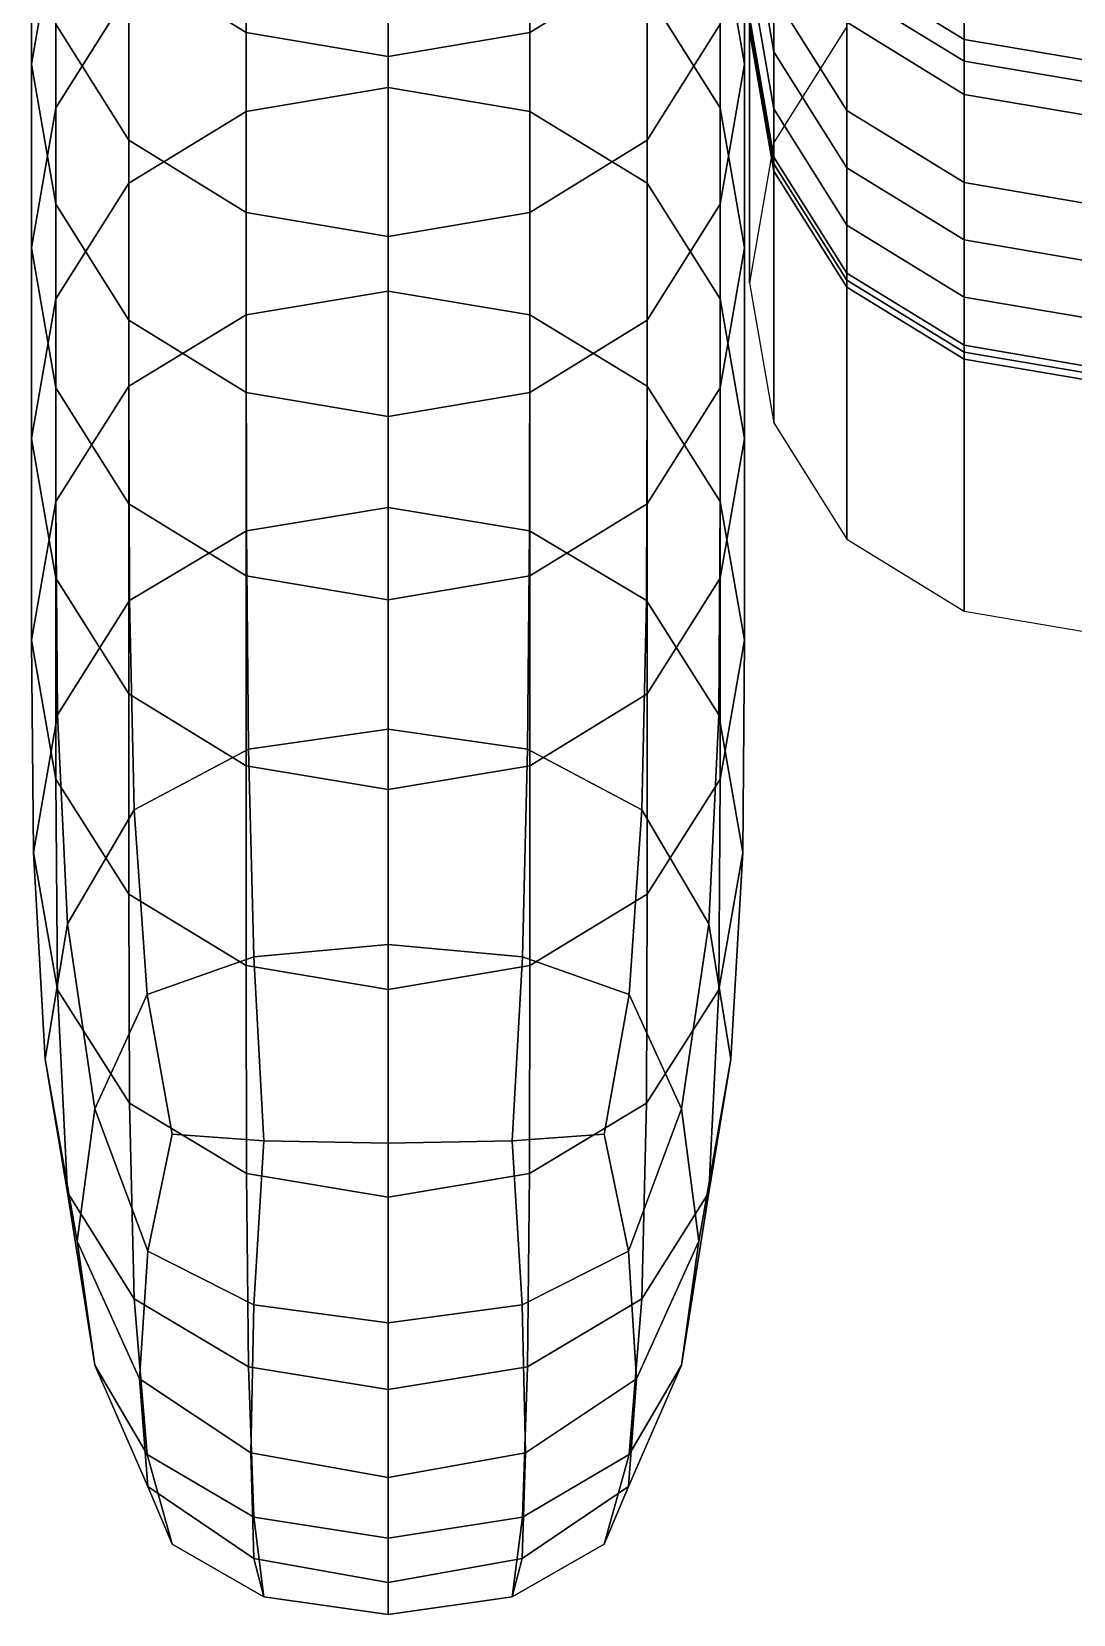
# Model space of a CAD drawing. Extents: x -7679 to 4110, y -17172 to 4838.
# Drawn here: x -7679 to -2781, y -17172 to -9732 of the extents above; entities that cross this region are included whole.
import ezdxf

# ---------------------------------------------------------------- set-up
doc = ezdxf.new("R2010")
doc.units = 0

msp = doc.modelspace()

# ---------------------------------------------------------------- linework, layer by layer
for points in [[(-4189.368652, -9826.332031, -128288.085938), (-4303.625977, -9167.382813, -128288.085938), (-4303.625977, -8326.5625, -126523.4375), (-4189.368652, -8985.511719, -126523.4375)], [(-7678.625977, -9884.066406, -235609.28125), (-7564.368164, -9225.211914, -235609.84375), (-7564.368164, -8378.550781, -233662.5), (-7678.625977, -9037.5, -233662.5)], [(-4327.066406, -9884.066406, -235609.28125), (-4327.066406, -9037.5, -233662.5), (-4441.32373, -8378.550781, -233662.5), (-4441.32373, -9225.210938, -235609.84375)], [(-3294.349609, -9870.385742, -126523.4375), (-3846.595459, -9531.498047, -126523.4375), (-3846.595459, -8468.021484, -124700.1875), (-3294.349609, -8806.910156, -124700.1875)], [(-6669.349609, -9735.620117, -231772.84375), (-7221.594727, -9396.731445, -231772.84375), (-7221.594727, -8539.310547, -229935.9375), (-6669.349609, -8878.198242, -229935.9375)], [(-4784.09668, -9396.731445, -231772.84375), (-5336.342773, -9735.620117, -231772.84375), (-5336.342773, -8878.198242, -229935.9375), (-4784.09668, -8539.310547, -229935.9375)], [(-4189.368652, -10353.675781, 121965.820313), (-4189.368652, -9141.761719, 120164.0625), (-4303.625977, -8482.8125, 120164.0625), (-4303.625977, -9694.726563, 121965.820313)], [(-4189.368652, -10253.550781, 123750), (-4189.368652, -9035.777344, 121965.820313), (-3846.595459, -8489.791016, 121965.820313), (-3846.595459, -9707.564453, 123750)], [(-3294.349609, -10026.636719, 120164.0625), (-3294.349609, -8826.441406, 118327.148438), (-3846.595459, -8487.552734, 118327.148438), (-3846.595459, -9687.748047, 120164.0625)], [(-7564.368164, -10089.332031, -237569.46875), (-7221.594727, -9543.96582, -237573.15625), (-7221.594727, -8679.302734, -235610.3125), (-7564.368164, -9225.211914, -235609.84375)], [(-4441.32373, -10089.332031, -237569.46875), (-4441.32373, -9225.210938, -235609.84375), (-4784.09668, -8679.302734, -235610.3125), (-4784.09668, -9543.96582, -237573.15625)], [(-3294.349609, -9054.957031, -138576.171875), (-3846.595459, -8716.068359, -138576.171875), (-3846.595459, -9429.935547, -136750), (-3294.349609, -9768.824219, -136750)], [(-7221.594727, -10242.435547, -233662.5), (-7564.368164, -9696.449219, -233662.5), (-7564.368164, -8850.746094, -231772.84375), (-7221.594727, -9396.731445, -231772.84375)], [(-4784.09668, -10242.435547, -233662.5), (-4784.09668, -9396.731445, -231772.84375), (-4441.32373, -8850.746094, -231772.84375), (-4441.32373, -9696.449219, -233662.5)], [(-2627.846436, -9983.348633, -126523.4375), (-3294.349609, -9870.385742, -126523.4375), (-3294.349609, -8806.910156, -124700.1875), (-2627.846436, -8919.87207, -124700.1875)], [(-2627.846436, -10139.598633, 120164.0625), (-2627.846436, -8939.404297, 118327.148438), (-3294.349609, -8826.441406, 118327.148438), (-3294.349609, -10026.636719, 120164.0625)], [(-6002.845703, -9848.583008, -231772.84375), (-6669.349609, -9735.620117, -231772.84375), (-6669.349609, -8878.198242, -229935.9375), (-6002.845703, -8991.161133, -229935.9375)], [(-5336.342773, -9735.620117, -231772.84375), (-6002.845703, -9848.583008, -231772.84375), (-6002.845703, -8991.161133, -229935.9375), (-5336.342773, -8878.198242, -229935.9375)], [(-4189.368652, -9556.800781, -135009.78125), (-4303.625977, -8897.851563, -135009.78125), (-4303.625977, -9435.9375, -133328.125), (-4189.368652, -10094.886719, -133328.125)], [(-3846.595459, -9429.935547, -136750), (-4189.368652, -8883.949219, -136750), (-4189.368652, -9556.800781, -135009.78125), (-3846.595459, -10102.788086, -135009.78125)], [(-3846.595459, -10372.318359, -128288.085938), (-4189.368652, -9826.332031, -128288.085938), (-4189.368652, -8985.511719, -126523.4375), (-3846.595459, -9531.498047, -126523.4375)], [(-7564.368164, -10542.921875, -235608.71875), (-7678.625977, -9884.066406, -235609.28125), (-7678.625977, -9037.5, -233662.5), (-7564.368164, -9696.449219, -233662.5)], [(-4441.32373, -10542.921875, -235608.71875), (-4441.32373, -9696.449219, -233662.5), (-4327.066406, -9037.5, -233662.5), (-4327.066406, -9884.066406, -235609.28125)], [(-4303.625977, -10912.5, 123750), (-4303.625977, -9694.726563, 121965.820313), (-4189.368652, -9035.777344, 121965.820313), (-4189.368652, -10253.550781, 123750)], [(-2627.846436, -9167.919922, -138576.171875), (-3294.349609, -9054.957031, -138576.171875), (-3294.349609, -9768.824219, -136750), (-2627.846436, -9881.787109, -136750)], [(-6002.845703, -9994.361328, -239506.078125), (-6002.845703, -9092.62793, -237576.234375), (-6669.349609, -9205.461914, -237575.46875), (-6669.349609, -10106.890625, -239503.5)], [(-5336.342773, -10106.890625, -239503.5), (-5336.342773, -9205.461914, -237575.46875), (-6002.845703, -9092.62793, -237576.234375), (-6002.845703, -9994.361328, -239506.078125)], [(-3846.595459, -10899.662109, 121965.820313), (-3846.595459, -9687.748047, 120164.0625), (-4189.368652, -9141.761719, 120164.0625), (-4189.368652, -10353.675781, 121965.820313)], [(-7678.625977, -10747.533203, -237564.984375), (-7564.368164, -10089.332031, -237569.46875), (-7564.368164, -9225.211914, -235609.84375), (-7678.625977, -9884.066406, -235609.28125)], [(-6669.349609, -10106.890625, -239503.5), (-6669.349609, -9205.461914, -237575.46875), (-7221.594727, -9543.96582, -237573.15625), (-7221.594727, -10444.480469, -239495.75)], [(-4784.09668, -10444.480469, -239495.75), (-4784.09668, -9543.96582, -237573.15625), (-5336.342773, -9205.461914, -237575.46875), (-5336.342773, -10106.890625, -239503.5)], [(-4327.066406, -10747.533203, -237564.984375), (-4327.066406, -9884.066406, -235609.28125), (-4441.32373, -9225.210938, -235609.84375), (-4441.32373, -10089.332031, -237569.46875)], [(-4189.368652, -10321.449219, -130000), (-4303.625977, -9662.5, -130000), (-4303.625977, -9167.382813, -128288.085938), (-4189.368652, -9826.332031, -128288.085938)], [(-6669.349609, -10581.324219, -233662.5), (-7221.594727, -10242.435547, -233662.5), (-7221.594727, -9396.731445, -231772.84375), (-6669.349609, -9735.620117, -231772.84375)], [(-4784.09668, -10242.435547, -233662.5), (-5336.342773, -10581.324219, -233662.5), (-5336.342773, -9735.620117, -231772.84375), (-4784.09668, -9396.731445, -231772.84375)], [(-4189.368652, -10094.886719, -133328.125), (-4303.625977, -9435.9375, -133328.125), (-4303.625977, -9727.929688, -131669.921875), (-4189.368652, -10386.878906, -131669.921875)], [(-3294.349609, -9768.824219, -136750), (-3846.595459, -9429.935547, -136750), (-3846.595459, -10102.788086, -135009.78125), (-3294.349609, -10441.675781, -135009.78125)], [(-7564.368164, -10988.375, -239483.25), (-7221.594727, -10444.480469, -239495.75), (-7221.594727, -9543.96582, -237573.15625), (-7564.368164, -10089.332031, -237569.46875)], [(-4441.32373, -10988.375, -239483.25), (-4441.32373, -10089.332031, -237569.46875), (-4784.09668, -9543.96582, -237573.15625), (-4784.09668, -10444.480469, -239495.75)], [(-3846.595459, -10102.788086, -135009.78125), (-4189.368652, -9556.800781, -135009.78125), (-4189.368652, -10094.886719, -133328.125), (-3846.595459, -10640.873047, -133328.125)], [(-3294.349609, -10711.206055, -128288.085938), (-3846.595459, -10372.318359, -128288.085938), (-3846.595459, -9531.498047, -126523.4375), (-3294.349609, -9870.385742, -126523.4375)], [(-4189.368652, -10386.878906, -131669.921875), (-4303.625977, -9727.929688, -131669.921875), (-4303.625977, -9662.5, -130000), (-4189.368652, -10321.449219, -130000)], [(-7221.594727, -11088.831055, -235608.28125), (-7564.368164, -10542.921875, -235608.71875), (-7564.368164, -9696.449219, -233662.5), (-7221.594727, -10242.435547, -233662.5)], [(-6002.845703, -10694.287109, -233662.5), (-6669.349609, -10581.324219, -233662.5), (-6669.349609, -9735.620117, -231772.84375), (-6002.845703, -9848.583008, -231772.84375)], [(-5336.342773, -10581.324219, -233662.5), (-6002.845703, -10694.287109, -233662.5), (-6002.845703, -9848.583008, -231772.84375), (-5336.342773, -9735.620117, -231772.84375)], [(-4784.09668, -11088.830078, -235608.28125), (-4784.09668, -10242.435547, -233662.5), (-4441.32373, -9696.449219, -233662.5), (-4441.32373, -10542.921875, -235608.71875)], [(-4189.368652, -11571.449219, 123750), (-4189.368652, -10353.675781, 121965.820313), (-4303.625977, -9694.726563, 121965.820313), (-4303.625977, -10912.5, 123750)], [(-3294.349609, -11238.549805, 121965.820313), (-3294.349609, -10026.636719, 120164.0625), (-3846.595459, -9687.748047, 120164.0625), (-3846.595459, -10899.662109, 121965.820313)], [(-2627.846436, -9881.787109, -136750), (-3294.349609, -9768.824219, -136750), (-3294.349609, -10441.675781, -135009.78125), (-2627.846436, -10554.637695, -135009.78125)], [(-7564.368164, -11405.734375, -237560.5), (-7678.625977, -10747.533203, -237564.984375), (-7678.625977, -9884.066406, -235609.28125), (-7564.368164, -10542.921875, -235608.71875)], [(-4441.32373, -11405.734375, -237560.5), (-4441.32373, -10542.921875, -235608.71875), (-4327.066406, -9884.066406, -235609.28125), (-4327.066406, -10747.533203, -237564.984375)], [(-3846.595459, -10867.435547, -130000), (-4189.368652, -10321.449219, -130000), (-4189.368652, -9826.332031, -128288.085938), (-3846.595459, -10372.318359, -128288.085938)], [(-2627.846436, -10824.168945, -128288.085938), (-3294.349609, -10711.206055, -128288.085938), (-3294.349609, -9870.385742, -126523.4375), (-2627.846436, -9983.348633, -126523.4375)], [(-6002.845703, -10951.024414, -241347.28125), (-6002.845703, -9994.361328, -239506.078125), (-6669.349609, -10106.890625, -239503.5), (-6669.349609, -11062.960938, -241341.15625)], [(-5336.342773, -11062.960938, -241341.15625), (-5336.342773, -10106.890625, -239503.5), (-6002.845703, -9994.361328, -239506.078125), (-6002.845703, -10951.024414, -241347.28125)], [(-2627.846436, -11351.512695, 121965.820313), (-2627.846436, -10139.598633, 120164.0625), (-3294.349609, -10026.636719, 120164.0625), (-3294.349609, -11238.549805, 121965.820313)], [(-7678.625977, -11644.800781, -239468.15625), (-7564.368164, -10988.375, -239483.25), (-7564.368164, -10089.332031, -237569.46875), (-7678.625977, -10747.533203, -237564.984375)], [(-6669.349609, -11062.960938, -241341.15625), (-6669.349609, -10106.890625, -239503.5), (-7221.594727, -10444.480469, -239495.75), (-7221.594727, -11398.772461, -241322.765625)], [(-4784.09668, -11398.772461, -241322.765625), (-4784.09668, -10444.480469, -239495.75), (-5336.342773, -10106.890625, -239503.5), (-5336.342773, -11062.960938, -241341.15625)], [(-4327.066406, -11644.800781, -239468.15625), (-4327.066406, -10747.533203, -237564.984375), (-4441.32373, -10089.332031, -237569.46875), (-4441.32373, -10988.375, -239483.25)], [(-3846.595459, -10640.873047, -133328.125), (-4189.368652, -10094.886719, -133328.125), (-4189.368652, -10386.878906, -131669.921875), (-3846.595459, -10932.865234, -131669.921875)], [(-3294.349609, -10441.675781, -135009.78125), (-3846.595459, -10102.788086, -135009.78125), (-3846.595459, -10640.873047, -133328.125), (-3294.349609, -10979.761719, -133328.125)], [(-6669.349609, -11427.670898, -235607.96875), (-7221.594727, -11088.831055, -235608.28125), (-7221.594727, -10242.435547, -233662.5), (-6669.349609, -10581.324219, -233662.5)], [(-4784.09668, -11088.830078, -235608.28125), (-5336.342773, -11427.670898, -235607.96875), (-5336.342773, -10581.324219, -233662.5), (-4784.09668, -10242.435547, -233662.5)], [(-3846.595459, -10932.865234, -131669.921875), (-4189.368652, -10386.878906, -131669.921875), (-4189.368652, -10321.449219, -130000), (-3846.595459, -10867.435547, -130000)], [(-3846.595459, -12117.435547, 123750), (-3846.595459, -10899.662109, 121965.820313), (-4189.368652, -10353.675781, 121965.820313), (-4189.368652, -11571.449219, 123750)], [(-3294.349609, -11206.323242, -130000), (-3846.595459, -10867.435547, -130000), (-3846.595459, -10372.318359, -128288.085938), (-3294.349609, -10711.206055, -128288.085938)], [(-7564.368164, -11939.800781, -241293.140625), (-7221.594727, -11398.772461, -241322.765625), (-7221.594727, -10444.480469, -239495.75), (-7564.368164, -10988.375, -239483.25)], [(-4441.32373, -11939.801758, -241293.140625), (-4441.32373, -10988.375, -239483.25), (-4784.09668, -10444.480469, -239495.75), (-4784.09668, -11398.772461, -241322.765625)], [(-2627.846436, -10554.637695, -135009.78125), (-3294.349609, -10441.675781, -135009.78125), (-3294.349609, -10979.761719, -133328.125), (-2627.846436, -11092.724609, -133328.125)], [(-7221.594727, -11951.101563, -237556.8125), (-7564.368164, -11405.734375, -237560.5), (-7564.368164, -10542.921875, -235608.71875), (-7221.594727, -11088.831055, -235608.28125)], [(-4784.09668, -11951.100586, -237556.8125), (-4784.09668, -11088.830078, -235608.28125), (-4441.32373, -10542.921875, -235608.71875), (-4441.32373, -11405.734375, -237560.5)], [(-6002.845703, -11540.617188, -235607.875), (-6669.349609, -11427.670898, -235607.96875), (-6669.349609, -10581.324219, -233662.5), (-6002.845703, -10694.287109, -233662.5)], [(-5336.342773, -11427.670898, -235607.96875), (-6002.845703, -11540.617188, -235607.875), (-6002.845703, -10694.287109, -233662.5), (-5336.342773, -10581.324219, -233662.5)], [(-3294.349609, -10979.761719, -133328.125), (-3846.595459, -10640.873047, -133328.125), (-3846.595459, -10932.865234, -131669.921875), (-3294.349609, -11271.75293, -131669.921875)], [(-2627.846436, -11319.286133, -130000), (-3294.349609, -11206.323242, -130000), (-3294.349609, -10711.206055, -128288.085938), (-2627.846436, -10824.168945, -128288.085938)], [(-7564.368164, -12301.224609, -239453.09375), (-7678.625977, -11644.800781, -239468.15625), (-7678.625977, -10747.533203, -237564.984375), (-7564.368164, -11405.734375, -237560.5)], [(-4441.32373, -12301.224609, -239453.09375), (-4441.32373, -11405.734375, -237560.5), (-4327.066406, -10747.533203, -237564.984375), (-4327.066406, -11644.800781, -239468.15625)], [(-3294.349609, -11271.75293, -131669.921875), (-3846.595459, -10932.865234, -131669.921875), (-3846.595459, -10867.435547, -130000), (-3294.349609, -11206.323242, -130000)], [(-3294.349609, -12456.324219, 123750), (-3294.349609, -11238.549805, 121965.820313), (-3846.595459, -10899.662109, 121965.820313), (-3846.595459, -12117.435547, 123750)], [(-7678.625977, -12592.766602, -241257.40625), (-7564.368164, -11939.800781, -241293.140625), (-7564.368164, -10988.375, -239483.25), (-7678.625977, -11644.800781, -239468.15625)], [(-6002.845703, -11969.422852, -243042.1875), (-6002.845703, -10951.024414, -241347.28125), (-6669.349609, -11062.960938, -241341.15625), (-6668.05957, -12078.582031, -243029.9375)], [(-5337.631836, -12078.582031, -243029.9375), (-5336.342773, -11062.960938, -241341.15625), (-6002.845703, -10951.024414, -241347.28125), (-6002.845703, -11969.422852, -243042.1875)], [(-4327.066406, -12592.766602, -241257.40625), (-4327.066406, -11644.800781, -239468.15625), (-4441.32373, -10988.375, -239483.25), (-4441.32373, -11939.801758, -241293.140625)], [(-2627.846436, -11092.724609, -133328.125), (-3294.349609, -10979.761719, -133328.125), (-3294.349609, -11271.75293, -131669.921875), (-2627.846436, -11384.71582, -131669.921875)], [(-6668.05957, -12078.582031, -243029.9375), (-6669.349609, -11062.960938, -241341.15625), (-7221.594727, -11398.772461, -241322.765625), (-7218.420898, -12406.057617, -242993.1875)], [(-4787.270996, -12406.057617, -242993.1875), (-4784.09668, -11398.772461, -241322.765625), (-5336.342773, -11062.960938, -241341.15625), (-5337.631836, -12078.582031, -243029.9375)], [(-6669.349609, -12289.603516, -237554.5), (-7221.594727, -11951.101563, -237556.8125), (-7221.594727, -11088.831055, -235608.28125), (-6669.349609, -11427.670898, -235607.96875)], [(-4784.09668, -11951.100586, -237556.8125), (-5336.342773, -12289.603516, -237554.5), (-5336.342773, -11427.670898, -235607.96875), (-4784.09668, -11088.830078, -235608.28125)], [(-2627.846436, -11384.71582, -131669.921875), (-3294.349609, -11271.75293, -131669.921875), (-3294.349609, -11206.323242, -130000), (-2627.846436, -11319.286133, -130000)], [(-2627.846436, -12569.287109, 123750), (-2627.846436, -11351.512695, 121965.820313), (-3294.349609, -11238.549805, 121965.820313), (-3294.349609, -12456.324219, 123750)], [(-7557.624023, -12943.041016, -242940.15625), (-7218.420898, -12406.057617, -242993.1875), (-7221.594727, -11398.772461, -241322.765625), (-7564.368164, -11939.800781, -241293.140625)], [(-7221.594727, -12845.119141, -239440.5625), (-7564.368164, -12301.224609, -239453.09375), (-7564.368164, -11405.734375, -237560.5), (-7221.594727, -11951.101563, -237556.8125)], [(-6002.845703, -12402.439453, -237553.75), (-6669.349609, -12289.603516, -237554.5), (-6669.349609, -11427.670898, -235607.96875), (-6002.845703, -11540.617188, -235607.875)], [(-5336.342773, -12289.603516, -237554.5), (-6002.845703, -12402.439453, -237553.75), (-6002.845703, -11540.617188, -235607.875), (-5336.342773, -11427.670898, -235607.96875)], [(-4448.068359, -12943.041016, -242940.15625), (-4441.32373, -11939.801758, -241293.140625), (-4784.09668, -11398.772461, -241322.765625), (-4787.270996, -12406.057617, -242993.1875)], [(-4784.09668, -12845.119141, -239440.5625), (-4784.09668, -11951.100586, -237556.8125), (-4441.32373, -11405.734375, -237560.5), (-4441.32373, -12301.224609, -239453.09375)], [(-7564.368164, -13245.732422, -241221.625), (-7678.625977, -12592.766602, -241257.40625), (-7678.625977, -11644.800781, -239468.15625), (-7564.368164, -12301.224609, -239453.09375)], [(-4441.32373, -13245.732422, -241221.625), (-4441.32373, -12301.224609, -239453.09375), (-4327.066406, -11644.800781, -239468.15625), (-4327.066406, -12592.766602, -241257.40625)], [(-7670.691406, -13590.126953, -242873.4375), (-7557.624023, -12943.041016, -242940.15625), (-7564.368164, -11939.800781, -241293.140625), (-7678.625977, -12592.766602, -241257.40625)], [(-6669.349609, -13182.708984, -239432.8125), (-7221.594727, -12845.119141, -239440.5625), (-7221.594727, -11951.101563, -237556.8125), (-6669.349609, -12289.603516, -237554.5)], [(-6002.845703, -13010.322266, -244514.40625), (-6002.845703, -11969.422852, -243042.1875), (-6668.05957, -12078.582031, -243029.9375), (-6659.034668, -13105.419922, -244491.5)], [(-5346.657715, -13105.417969, -244491.5), (-5337.631836, -12078.582031, -243029.9375), (-6002.845703, -11969.422852, -243042.1875), (-6002.845703, -13010.322266, -244514.40625)], [(-4784.09668, -12845.119141, -239440.5625), (-5336.342773, -13182.708984, -239432.8125), (-5336.342773, -12289.603516, -237554.5), (-4784.09668, -11951.100586, -237556.8125)], [(-4335.000977, -13590.128906, -242873.46875), (-4327.066406, -12592.766602, -241257.40625), (-4441.32373, -11939.801758, -241293.140625), (-4448.068359, -12943.041016, -242940.15625)], [(-6659.034668, -13105.419922, -244491.5), (-6668.05957, -12078.582031, -243029.9375), (-7218.420898, -12406.057617, -242993.1875), (-7196.204102, -13390.708008, -244422.71875)], [(-4809.487305, -13390.708008, -244422.703125), (-4787.270996, -12406.057617, -242993.1875), (-5337.631836, -12078.582031, -243029.9375), (-5346.657715, -13105.417969, -244491.5)], [(-7221.594727, -13786.760742, -241192), (-7564.368164, -13245.732422, -241221.625), (-7564.368164, -12301.224609, -239453.09375), (-7221.594727, -12845.119141, -239440.5625)], [(-6002.845703, -13295.240234, -239430.234375), (-6669.349609, -13182.708984, -239432.8125), (-6669.349609, -12289.603516, -237554.5), (-6002.845703, -12402.439453, -237553.75)], [(-5336.342773, -13182.708984, -239432.8125), (-6002.845703, -13295.240234, -239430.234375), (-6002.845703, -12402.439453, -237553.75), (-5336.342773, -12289.603516, -237554.5)], [(-4784.09668, -13786.760742, -241192), (-4784.09668, -12845.119141, -239440.5625), (-4441.32373, -12301.224609, -239453.09375), (-4441.32373, -13245.732422, -241221.625)], [(-7510.413086, -13925.408203, -244361.578125), (-7196.204102, -13390.708008, -244422.71875), (-7218.420898, -12406.057617, -242993.1875), (-7557.624023, -12943.041016, -242940.15625)], [(-4495.278809, -13925.40625, -244361.578125), (-4448.068359, -12943.041016, -242940.15625), (-4787.270996, -12406.057617, -242993.1875), (-4809.487305, -13390.708008, -244422.703125)], [(-7557.624023, -14235.763672, -242804.953125), (-7670.691406, -13590.126953, -242873.4375), (-7678.625977, -12592.766602, -241257.40625), (-7564.368164, -13245.732422, -241221.625)], [(-4448.068359, -14235.764648, -242804.953125), (-4441.32373, -13245.732422, -241221.625), (-4327.066406, -12592.766602, -241257.40625), (-4335.000977, -13590.128906, -242873.46875)], [(-6669.349609, -14122.572266, -241173.609375), (-7221.594727, -13786.760742, -241192), (-7221.594727, -12845.119141, -239440.5625), (-6669.349609, -13182.708984, -239432.8125)], [(-4784.09668, -13786.760742, -241192), (-5336.342773, -14122.572266, -241173.609375), (-5336.342773, -13182.708984, -239432.8125), (-4784.09668, -12845.119141, -239440.5625)], [(-7615.149414, -14562.751953, -244265.84375), (-7510.413086, -13925.408203, -244361.578125), (-7557.624023, -12943.041016, -242940.15625), (-7670.691406, -13590.126953, -242873.4375)], [(-4390.542969, -14562.751953, -244265.84375), (-4335.000977, -13590.128906, -242873.46875), (-4448.068359, -12943.041016, -242940.15625), (-4495.278809, -13925.40625, -244361.578125)], [(-6002.845703, -14022.982422, -245682.984375), (-6002.845703, -13010.322266, -244514.40625), (-6659.034668, -13105.419922, -244491.5), (-6634.536621, -14081.833008, -245642.59375)], [(-5371.155273, -14081.833008, -245642.578125), (-5346.657715, -13105.417969, -244491.5), (-6002.845703, -13010.322266, -244514.40625), (-6002.845703, -14022.982422, -245682.984375)], [(-6634.536621, -14081.833008, -245642.59375), (-6659.034668, -13105.419922, -244491.5), (-7196.204102, -13390.708008, -244422.71875), (-7135.901367, -14258.386719, -245521.40625)], [(-4869.790039, -14258.384766, -245521.375), (-4809.487305, -13390.708008, -244422.703125), (-5346.657715, -13105.417969, -244491.5), (-5371.155273, -14081.833008, -245642.578125)], [(-6002.845703, -14234.507813, -241167.5), (-6669.349609, -14122.572266, -241173.609375), (-6669.349609, -13182.708984, -239432.8125), (-6002.845703, -13295.240234, -239430.234375)], [(-5336.342773, -14122.572266, -241173.609375), (-6002.845703, -14234.507813, -241167.5), (-6002.845703, -13295.240234, -239430.234375), (-5336.342773, -13182.708984, -239432.8125)], [(-7218.420898, -14768.394531, -242746.625), (-7557.624023, -14235.763672, -242804.953125), (-7564.368164, -13245.732422, -241221.625), (-7221.594727, -13786.760742, -241192)], [(-4787.270996, -14768.394531, -242746.640625), (-4784.09668, -13786.760742, -241192), (-4441.32373, -13245.732422, -241221.625), (-4448.068359, -14235.764648, -242804.953125)], [(-7382.269531, -14796.179688, -245493.71875), (-7135.901367, -14258.386719, -245521.40625), (-7196.204102, -13390.708008, -244422.71875), (-7510.413086, -13925.408203, -244361.578125)], [(-4623.422363, -14796.179688, -245493.71875), (-4495.278809, -13925.40625, -244361.578125), (-4809.487305, -13390.708008, -244422.703125), (-4869.790039, -14258.384766, -245521.375)], [(-7510.413086, -15188.490234, -244155.890625), (-7615.149414, -14562.751953, -244265.84375), (-7670.691406, -13590.126953, -242873.4375), (-7557.624023, -14235.763672, -242804.953125)], [(-4495.278809, -15188.490234, -244155.890625), (-4448.068359, -14235.764648, -242804.953125), (-4335.000977, -13590.128906, -242873.46875), (-4390.542969, -14562.751953, -244265.84375)], [(-6668.05957, -15100.222656, -242715.1875), (-7218.420898, -14768.394531, -242746.625), (-7221.594727, -13786.760742, -241192), (-6669.349609, -14122.572266, -241173.609375)], [(-4787.270996, -14768.394531, -242746.640625), (-5337.631836, -15100.222656, -242715.1875), (-5336.342773, -14122.572266, -241173.609375), (-4784.09668, -13786.760742, -241192)], [(-7464.392578, -15418.300781, -245386.21875), (-7382.269531, -14796.179688, -245493.71875), (-7510.413086, -13925.408203, -244361.578125), (-7615.149414, -14562.751953, -244265.84375)], [(-4541.299316, -15418.300781, -245386.21875), (-4390.542969, -14562.751953, -244265.84375), (-4495.278809, -13925.40625, -244361.578125), (-4623.422363, -14796.179688, -245493.71875)], [(-6002.845703, -14956.664063, -246466.90625), (-6002.845703, -14022.982422, -245682.984375), (-6634.536621, -14081.833008, -245642.59375), (-6586.82959, -14946.185547, -246399.96875)], [(-5418.862305, -14946.185547, -246399.96875), (-5371.155273, -14081.833008, -245642.578125), (-6002.845703, -14022.982422, -245682.984375), (-6002.845703, -14956.664063, -246466.90625)], [(-6586.82959, -14946.185547, -246399.96875), (-6634.536621, -14081.833008, -245642.59375), (-7135.901367, -14258.386719, -245521.40625), (-7018.469727, -14914.751953, -246199.1875)], [(-6002.845703, -15210.833984, -242704.71875), (-6668.05957, -15100.222656, -242715.1875), (-6669.349609, -14122.572266, -241173.609375), (-6002.845703, -14234.507813, -241167.5)], [(-5337.631836, -15100.222656, -242715.1875), (-6002.845703, -15210.833984, -242704.71875), (-6002.845703, -14234.507813, -241167.5), (-5336.342773, -14122.572266, -241173.609375)], [(-4987.22168, -14914.751953, -246199.171875), (-4869.790039, -14258.384766, -245521.375), (-5371.155273, -14081.833008, -245642.578125), (-5418.862305, -14946.185547, -246399.96875)], [(-7196.204102, -15688.373047, -244052.21875), (-7510.413086, -15188.490234, -244155.890625), (-7557.624023, -14235.763672, -242804.953125), (-7218.420898, -14768.394531, -242746.625)], [(-7132.727539, -15464.640625, -246272.96875), (-7018.469727, -14914.751953, -246199.1875), (-7135.901367, -14258.386719, -245521.40625), (-7382.269531, -14796.179688, -245493.71875)], [(-4872.963867, -15464.640625, -246272.953125), (-4623.422363, -14796.179688, -245493.71875), (-4869.790039, -14258.384766, -245521.375), (-4987.22168, -14914.751953, -246199.171875)], [(-4809.487305, -15688.373047, -244052.21875), (-4787.270996, -14768.394531, -242746.640625), (-4448.068359, -14235.764648, -242804.953125), (-4495.278809, -15188.490234, -244155.890625)], [(-7382.269531, -16001.25293, -245230.875), (-7464.392578, -15418.300781, -245386.21875), (-7615.149414, -14562.751953, -244265.84375), (-7510.413086, -15188.490234, -244155.890625)], [(-4623.422363, -16001.25293, -245230.875), (-4495.278809, -15188.490234, -244155.890625), (-4390.542969, -14562.751953, -244265.84375), (-4541.299316, -15418.300781, -245386.21875)], [(-7170.813477, -16064.439453, -246186.328125), (-7132.727539, -15464.640625, -246272.96875), (-7382.269531, -14796.179688, -245493.71875), (-7464.392578, -15418.300781, -245386.21875)], [(-6659.034668, -16008.478516, -244025.96875), (-7196.204102, -15688.373047, -244052.21875), (-7218.420898, -14768.394531, -242746.625), (-6668.05957, -15100.222656, -242715.1875)], [(-4809.487305, -15688.373047, -244052.21875), (-5346.657715, -16008.478516, -244025.96875), (-5337.631836, -15100.222656, -242715.1875), (-4787.270996, -14768.394531, -242746.640625)], [(-4834.87793, -16064.439453, -246186.3125), (-4541.299316, -15418.300781, -245386.21875), (-4623.422363, -14796.179688, -245493.71875), (-4872.963867, -15464.640625, -246272.953125)], [(-7132.727539, -15464.640625, -246272.96875), (-6633.24707, -15717.646484, -246652.125), (-6586.82959, -14946.185547, -246399.96875), (-7018.469727, -14914.751953, -246199.1875)], [(-6633.24707, -15717.646484, -246652.125), (-6002.845703, -15801.980469, -246778.5), (-6002.845703, -14956.664063, -246466.90625), (-6586.82959, -14946.185547, -246399.96875)], [(-6002.845703, -15801.980469, -246778.5), (-5372.444824, -15717.646484, -246652.09375), (-5418.862305, -14946.185547, -246399.96875), (-6002.845703, -14956.664063, -246466.90625)], [(-5372.444824, -15717.646484, -246652.09375), (-4872.963867, -15464.640625, -246272.953125), (-4987.22168, -14914.751953, -246199.171875), (-5418.862305, -14946.185547, -246399.96875)], [(-6002.845703, -16115.182617, -244017.234375), (-6659.034668, -16008.478516, -244025.96875), (-6668.05957, -15100.222656, -242715.1875), (-6002.845703, -15210.833984, -242704.71875)], [(-5346.657715, -16008.478516, -244025.96875), (-6002.845703, -16115.182617, -244017.234375), (-6002.845703, -15210.833984, -242704.71875), (-5337.631836, -15100.222656, -242715.1875)], [(-7135.901367, -16421.539063, -245059.640625), (-7382.269531, -16001.25293, -245230.875), (-7510.413086, -15188.490234, -244155.890625), (-7196.204102, -15688.373047, -244052.21875)], [(-4869.790039, -16421.539063, -245059.640625), (-4809.487305, -15688.373047, -244052.21875), (-4495.278809, -15188.490234, -244155.890625), (-4623.422363, -16001.25293, -245230.875)], [(-7132.727539, -16571.390625, -245986.25), (-7170.813477, -16064.439453, -246186.328125), (-7464.392578, -15418.300781, -245386.21875), (-7382.269531, -16001.25293, -245230.875)], [(-7170.813477, -16064.439453, -246186.328125), (-6648.719238, -16412.609375, -246611.65625), (-6633.24707, -15717.646484, -246652.125), (-7132.727539, -15464.640625, -246272.96875)], [(-5356.972656, -16412.609375, -246611.65625), (-4834.87793, -16064.439453, -246186.3125), (-4872.963867, -15464.640625, -246272.953125), (-5372.444824, -15717.646484, -246652.09375)], [(-4872.963867, -16571.390625, -245986.25), (-4623.422363, -16001.25293, -245230.875), (-4541.299316, -15418.300781, -245386.21875), (-4834.87793, -16064.439453, -246186.3125)], [(-6634.536621, -16715.599609, -245082), (-7135.901367, -16421.539063, -245059.640625), (-7196.204102, -15688.373047, -244052.21875), (-6659.034668, -16008.478516, -244025.96875)], [(-4869.790039, -16421.539063, -245059.640625), (-5371.155273, -16715.599609, -245082), (-5346.657715, -16008.478516, -244025.96875), (-4809.487305, -15688.373047, -244052.21875)], [(-6648.719238, -16412.609375, -246611.65625), (-6002.845703, -16528.667969, -246753.421875), (-6002.845703, -15801.980469, -246778.5), (-6633.24707, -15717.646484, -246652.125)], [(-6002.845703, -16528.667969, -246753.421875), (-5356.972656, -16412.609375, -246611.65625), (-5372.444824, -15717.646484, -246652.09375), (-6002.845703, -15801.980469, -246778.5)], [(-7018.469727, -16842.742188, -245719.734375), (-7132.727539, -16571.390625, -245986.25), (-7382.269531, -16001.25293, -245230.875), (-7135.901367, -16421.539063, -245059.640625)], [(-7132.727539, -16571.390625, -245986.25), (-6633.24707, -16910.277344, -246330.15625), (-6648.719238, -16412.609375, -246611.65625), (-7170.813477, -16064.439453, -246186.328125)], [(-6002.845703, -16813.621094, -245089.453125), (-6634.536621, -16715.599609, -245082), (-6659.034668, -16008.478516, -244025.96875), (-6002.845703, -16115.182617, -244017.234375)], [(-5371.155273, -16715.599609, -245082), (-6002.845703, -16813.621094, -245089.453125), (-6002.845703, -16115.182617, -244017.234375), (-5346.657715, -16008.478516, -244025.96875)], [(-5372.444824, -16910.277344, -246330.140625), (-4872.963867, -16571.390625, -245986.25), (-4834.87793, -16064.439453, -246186.3125), (-5356.972656, -16412.609375, -246611.65625)], [(-4987.22168, -16842.742188, -245719.734375), (-4869.790039, -16421.539063, -245059.640625), (-4623.422363, -16001.25293, -245230.875), (-4872.963867, -16571.390625, -245986.25)], [(-6586.82959, -17089.845703, -245859.21875), (-7018.469727, -16842.742188, -245719.734375), (-7135.901367, -16421.539063, -245059.640625), (-6634.536621, -16715.599609, -245082)], [(-6633.24707, -16910.277344, -246330.15625), (-6002.845703, -17023.240234, -246444.796875), (-6002.845703, -16528.667969, -246753.421875), (-6648.719238, -16412.609375, -246611.65625)], [(-6002.845703, -17023.240234, -246444.796875), (-5372.444824, -16910.277344, -246330.140625), (-5356.972656, -16412.609375, -246611.65625), (-6002.845703, -16528.667969, -246753.421875)], [(-4987.22168, -16842.742188, -245719.734375), (-5418.862305, -17089.845703, -245859.21875), (-5371.155273, -16715.599609, -245082), (-4869.790039, -16421.539063, -245059.640625)], [(-7018.469727, -16842.742188, -245719.734375), (-6586.82959, -17089.845703, -245859.21875), (-6633.24707, -16910.277344, -246330.15625), (-7132.727539, -16571.390625, -245986.25)], [(-5418.862305, -17089.845703, -245859.21875), (-4987.22168, -16842.742188, -245719.734375), (-4872.963867, -16571.390625, -245986.25), (-5372.444824, -16910.277344, -246330.140625)], [(-6002.845703, -17172.212891, -245905.71875), (-6586.82959, -17089.845703, -245859.21875), (-6634.536621, -16715.599609, -245082), (-6002.845703, -16813.621094, -245089.453125)], [(-5418.862305, -17089.845703, -245859.21875), (-6002.845703, -17172.212891, -245905.71875), (-6002.845703, -16813.621094, -245089.453125), (-5371.155273, -16715.599609, -245082)], [(-6586.82959, -17089.845703, -245859.21875), (-6002.845703, -17172.212891, -245905.71875), (-6002.845703, -17023.240234, -246444.796875), (-6633.24707, -16910.277344, -246330.15625)], [(-6002.845703, -17172.212891, -245905.71875), (-5418.862305, -17089.845703, -245859.21875), (-5372.444824, -16910.277344, -246330.140625), (-6002.845703, -17023.240234, -246444.796875)]]:
    msp.add_3dface(points)

doc.saveas('drawing.dxf')
